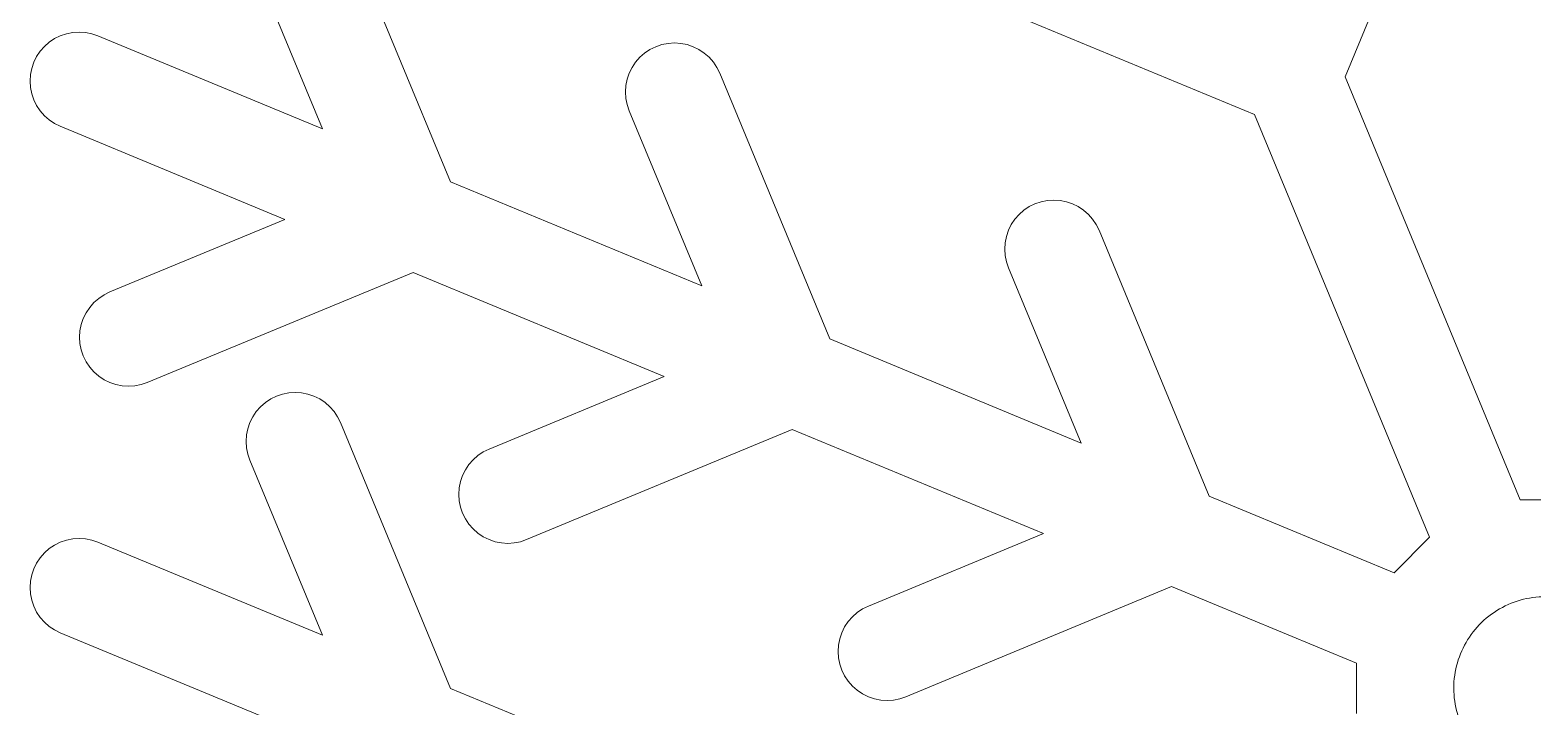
# Model space of a CAD drawing. Header units: centimetres. Extents: x -75 to 51, y -4 to 64.
# Drawn here: x -46.21 to -31.39, y 48.64 to 55.32 of the extents above; entities that cross this region are included whole.
import ezdxf

# ---------------------------------------------------------------- set-up
doc = ezdxf.new("R2010")
doc.units = ezdxf.units.CM
doc.header["$MEASUREMENT"] = 0
doc.layers.add('layer 1', color=7, linetype='Continuous')

msp = doc.modelspace()

# ---------------------------------------------------------------- linework, layer by layer
at = {"layer": 'layer 1', "color": 1, "lineweight": 20}
for points in [[(-33.24443, 54.85361), (-33.24443, 54.85361), (-31.27054, 59.61903), (-31.27054, 59.61903)], [(-42.06438, 53.81929), (-42.06438, 53.81929), (-43.14976, 56.43968), (-43.14976, 56.43968)], [(-38.90293, 56.45756), (-38.90293, 56.45756), (-34.13753, 54.48369), (-34.13753, 54.48369)], [(-44.04289, 56.06974), (-44.04289, 56.06974), (-43.32742, 54.34245), (-43.32742, 54.34245)], [(-45.85274, 55.28038), (-45.85274, 55.28038), (-45.91261, 55.26004), (-45.91261, 55.26004)], [(-45.79072, 55.29271), (-45.79072, 55.29271), (-45.85274, 55.28038), (-45.85274, 55.28038)], [(-45.72761, 55.29684), (-45.72761, 55.29684), (-45.79072, 55.29271), (-45.79072, 55.29271)], [(-45.66453, 55.29271), (-45.66453, 55.29271), (-45.72761, 55.29684), (-45.72761, 55.29684)], [(-45.60252, 55.28038), (-45.60252, 55.28038), (-45.66453, 55.29271), (-45.66453, 55.29271)], [(-45.54268, 55.26004), (-45.54268, 55.26004), (-45.60252, 55.28038), (-45.60252, 55.28038)], [(-46.06939, 55.15528), (-46.06939, 55.15528), (-46.11108, 55.10775), (-46.11108, 55.10775)], [(-46.02187, 55.19698), (-46.02187, 55.19698), (-46.06939, 55.15528), (-46.06939, 55.15528)], [(-45.96932, 55.23207), (-45.96932, 55.23207), (-46.02187, 55.19698), (-46.02187, 55.19698)], [(-45.91261, 55.26004), (-45.91261, 55.26004), (-45.96932, 55.23207), (-45.96932, 55.23207)], [(-43.32742, 54.34245), (-43.32742, 54.34245), (-45.54268, 55.26004), (-45.54268, 55.26004)], [(-40.0414, 55.15214), (-40.0414, 55.15214), (-40.09814, 55.12417), (-40.09814, 55.12417)], [(-39.98157, 55.17248), (-39.98157, 55.17248), (-40.0414, 55.15214), (-40.0414, 55.15214)], [(-39.91955, 55.1848), (-39.91955, 55.1848), (-39.98157, 55.17248), (-39.98157, 55.17248)], [(-39.85647, 55.18894), (-39.85647, 55.18894), (-39.91955, 55.1848), (-39.91955, 55.1848)], [(-39.79336, 55.1848), (-39.79336, 55.1848), (-39.85647, 55.18893), (-39.85647, 55.18893)], [(-39.73134, 55.17248), (-39.73134, 55.17248), (-39.79336, 55.1848), (-39.79336, 55.1848)], [(-39.6715, 55.15214), (-39.6715, 55.15214), (-39.73134, 55.17248), (-39.73134, 55.17248)], [(-39.61476, 55.12417), (-39.61476, 55.12417), (-39.6715, 55.15214), (-39.6715, 55.15214)], [(-46.1742, 54.99848), (-46.1742, 54.99848), (-46.1945, 54.93859), (-46.1945, 54.93859)], [(-46.14621, 55.05518), (-46.14621, 55.05518), (-46.1742, 54.99848), (-46.1742, 54.99848)], [(-46.11108, 55.10775), (-46.11108, 55.10775), (-46.14621, 55.05518), (-46.14621, 55.05518)], [(-40.23991, 54.99983), (-40.23991, 54.99983), (-40.27504, 54.94726), (-40.27504, 54.94726)], [(-40.19823, 55.04738), (-40.19823, 55.04738), (-40.23991, 54.99983), (-40.23991, 54.99983)], [(-40.1507, 55.08907), (-40.1507, 55.08907), (-40.19823, 55.04738), (-40.19823, 55.04738)], [(-40.09814, 55.12417), (-40.09814, 55.12417), (-40.1507, 55.08907), (-40.1507, 55.08907)], [(-39.5622, 55.08907), (-39.5622, 55.08907), (-39.61476, 55.12417), (-39.61476, 55.12417)], [(-39.51469, 55.04738), (-39.51469, 55.04738), (-39.5622, 55.08907), (-39.5622, 55.08907)], [(-39.47301, 54.99983), (-39.47301, 54.99983), (-39.51469, 55.04738), (-39.51469, 55.04738)], [(-39.43787, 54.94726), (-39.43787, 54.94726), (-39.47301, 54.99983), (-39.47301, 54.99983)], [(-46.20685, 54.87659), (-46.20685, 54.87659), (-46.21099, 54.81351), (-46.21099, 54.81351)], [(-46.1945, 54.93859), (-46.1945, 54.93859), (-46.20685, 54.87659), (-46.20685, 54.87659)], [(-40.30302, 54.89057), (-40.30302, 54.89057), (-40.32331, 54.8307), (-40.32331, 54.8307)], [(-40.27504, 54.94726), (-40.27504, 54.94726), (-40.30302, 54.89057), (-40.30302, 54.89057)], [(-39.40989, 54.89057), (-39.40989, 54.89057), (-39.43787, 54.94726), (-39.43787, 54.94726)], [(-38.32451, 52.27021), (-38.32451, 52.27021), (-39.40989, 54.89057), (-39.40989, 54.89057)], [(-31.51762, 50.68471), (-31.51762, 50.68471), (-33.24443, 54.85361), (-33.24443, 54.85361)], [(-46.21098, 54.81351), (-46.21098, 54.81351), (-46.20684, 54.75043), (-46.20684, 54.75043)], [(-46.20685, 54.75043), (-46.20685, 54.75043), (-46.1945, 54.6884), (-46.1945, 54.6884)], [(-46.1945, 54.6884), (-46.1945, 54.6884), (-46.1742, 54.62854), (-46.1742, 54.62854)], [(-40.33982, 54.70559), (-40.33982, 54.70559), (-40.33568, 54.64252), (-40.33568, 54.64252)], [(-40.33567, 54.76871), (-40.33567, 54.76871), (-40.33981, 54.70559), (-40.33981, 54.70559)], [(-40.32331, 54.8307), (-40.32331, 54.8307), (-40.33567, 54.76871), (-40.33567, 54.76871)], [(-46.1742, 54.62854), (-46.1742, 54.62854), (-46.14621, 54.57182), (-46.14621, 54.57182)], [(-46.14621, 54.57182), (-46.14621, 54.57182), (-46.11108, 54.51928), (-46.11108, 54.51928)], [(-40.33567, 54.64252), (-40.33567, 54.64252), (-40.32331, 54.58051), (-40.32331, 54.58051)], [(-40.32331, 54.58051), (-40.32331, 54.58051), (-40.30302, 54.52062), (-40.30302, 54.52062)], [(-46.11108, 54.51928), (-46.11108, 54.51928), (-46.06939, 54.47172), (-46.06939, 54.47172)], [(-46.06939, 54.47172), (-46.06939, 54.47172), (-46.02187, 54.43003), (-46.02187, 54.43003)], [(-46.02187, 54.43003), (-46.02187, 54.43003), (-45.96932, 54.39489), (-45.96932, 54.39489)], [(-45.96932, 54.39489), (-45.96932, 54.39489), (-45.91261, 54.36696), (-45.91261, 54.36696)], [(-40.30302, 54.52062), (-40.30302, 54.52062), (-39.58755, 52.79338), (-39.58755, 52.79338)], [(-34.13753, 54.48369), (-34.13753, 54.48369), (-32.41072, 50.31477), (-32.41072, 50.31477)], [(-45.91261, 54.36696), (-45.91261, 54.36696), (-43.69736, 53.44935), (-43.69736, 53.44935)], [(-39.58755, 52.79338), (-39.58755, 52.79338), (-42.06438, 53.81929), (-42.06438, 53.81929)], [(-36.41084, 53.53995), (-36.41084, 53.53995), (-36.45836, 53.49826), (-36.45836, 53.49826)], [(-36.35827, 53.57508), (-36.35827, 53.57508), (-36.41084, 53.53995), (-36.41084, 53.53995)], [(-36.30157, 53.60307), (-36.30157, 53.60307), (-36.35827, 53.57508), (-36.35827, 53.57508)], [(-36.2417, 53.62337), (-36.2417, 53.62337), (-36.30157, 53.60307), (-36.30157, 53.60307)], [(-36.17968, 53.63572), (-36.17968, 53.63572), (-36.2417, 53.62337), (-36.2417, 53.62337)], [(-36.1166, 53.63985), (-36.1166, 53.63985), (-36.17968, 53.63572), (-36.17968, 53.63572)], [(-36.0535, 53.63572), (-36.0535, 53.63572), (-36.1166, 53.63985), (-36.1166, 53.63985)], [(-35.99151, 53.62337), (-35.99151, 53.62337), (-36.0535, 53.63572), (-36.0535, 53.63572)], [(-35.93164, 53.60307), (-35.93164, 53.60307), (-35.99151, 53.62337), (-35.99151, 53.62337)], [(-35.87493, 53.57508), (-35.87493, 53.57508), (-35.93164, 53.60307), (-35.93164, 53.60307)], [(-35.82234, 53.53995), (-35.82234, 53.53995), (-35.87493, 53.57508), (-35.87493, 53.57508)], [(-35.77482, 53.49826), (-35.77482, 53.49826), (-35.82234, 53.53995), (-35.82234, 53.53995)], [(-43.69736, 53.44935), (-43.69736, 53.44935), (-45.42462, 52.73391), (-45.42462, 52.73391)], [(-36.53518, 53.39815), (-36.53518, 53.39815), (-36.56316, 53.34145), (-36.56316, 53.34145)], [(-36.50005, 53.45075), (-36.50005, 53.45075), (-36.53518, 53.39815), (-36.53518, 53.39815)], [(-36.45836, 53.49826), (-36.45836, 53.49826), (-36.50005, 53.45075), (-36.50005, 53.45075)], [(-35.73313, 53.45075), (-35.73313, 53.45075), (-35.77482, 53.49826), (-35.77482, 53.49826)], [(-35.698, 53.39815), (-35.698, 53.39815), (-35.73313, 53.45075), (-35.73313, 53.45075)], [(-35.67006, 53.34145), (-35.67006, 53.34145), (-35.698, 53.39815), (-35.698, 53.39815)], [(-36.59581, 53.21959), (-36.59581, 53.21959), (-36.59995, 53.15648), (-36.59995, 53.15648)], [(-36.58346, 53.28162), (-36.58346, 53.28162), (-36.59581, 53.21959), (-36.59581, 53.21959)], [(-36.56316, 53.34145), (-36.56316, 53.34145), (-36.58346, 53.28162), (-36.58346, 53.28162)], [(-34.58465, 50.72111), (-34.58465, 50.72111), (-35.67006, 53.34145), (-35.67006, 53.34145)], [(-36.59995, 53.15648), (-36.59995, 53.15648), (-36.59581, 53.0934), (-36.59581, 53.0934)], [(-36.59581, 53.0934), (-36.59581, 53.0934), (-36.58346, 53.03137), (-36.58346, 53.03137)], [(-45.05468, 51.84081), (-45.05468, 51.84081), (-42.43433, 52.92621), (-42.43433, 52.92621)], [(-42.43433, 52.92621), (-42.43433, 52.92621), (-39.95749, 51.90027), (-39.95749, 51.90027)], [(-36.58346, 53.03137), (-36.58346, 53.03137), (-36.56316, 52.97155), (-36.56316, 52.97155)], [(-36.56316, 52.97155), (-36.56316, 52.97155), (-35.84768, 51.24426), (-35.84768, 51.24426)], [(-45.58143, 52.62913), (-45.58143, 52.62913), (-45.62312, 52.5816), (-45.62312, 52.5816)], [(-45.53388, 52.6708), (-45.53388, 52.6708), (-45.58143, 52.62913), (-45.58143, 52.62913)], [(-45.48132, 52.70594), (-45.48132, 52.70594), (-45.53388, 52.6708), (-45.53388, 52.6708)], [(-45.42462, 52.73391), (-45.42462, 52.73391), (-45.48132, 52.70594), (-45.48132, 52.70594)], [(-45.6862, 52.47233), (-45.6862, 52.47233), (-45.70652, 52.41246), (-45.70652, 52.41246)], [(-45.65823, 52.52905), (-45.65823, 52.52905), (-45.6862, 52.47233), (-45.6862, 52.47233)], [(-45.62312, 52.5816), (-45.62312, 52.5816), (-45.65823, 52.52905), (-45.65823, 52.52905)], [(-45.71885, 52.35044), (-45.71885, 52.35044), (-45.72299, 52.28737), (-45.72299, 52.28737)], [(-45.70652, 52.41246), (-45.70652, 52.41246), (-45.71885, 52.35044), (-45.71885, 52.35044)], [(-45.72299, 52.28737), (-45.72299, 52.28737), (-45.71886, 52.22426), (-45.71886, 52.22426)], [(-45.71885, 52.22426), (-45.71885, 52.22426), (-45.70652, 52.16224), (-45.70652, 52.16224)], [(-35.84768, 51.24426), (-35.84768, 51.24426), (-38.32451, 52.27021), (-38.32451, 52.27021)], [(-45.70652, 52.16224), (-45.70652, 52.16224), (-45.6862, 52.10241), (-45.6862, 52.10241)], [(-45.6862, 52.10241), (-45.6862, 52.10241), (-45.65823, 52.0457), (-45.65823, 52.0457)], [(-45.65823, 52.0457), (-45.65823, 52.0457), (-45.62312, 51.99311), (-45.62312, 51.99311)], [(-45.62312, 51.99311), (-45.62312, 51.99311), (-45.58143, 51.94558), (-45.58143, 51.94558)], [(-45.58143, 51.94558), (-45.58143, 51.94558), (-45.53388, 51.90391), (-45.53388, 51.90391)], [(-45.53388, 51.90391), (-45.53388, 51.90391), (-45.48132, 51.86876), (-45.48132, 51.86876)], [(-45.48132, 51.86876), (-45.48132, 51.86876), (-45.42462, 51.84081), (-45.42462, 51.84081)], [(-39.95749, 51.90027), (-39.95749, 51.90027), (-41.68475, 51.1848), (-41.68475, 51.1848)], [(-45.42462, 51.84081), (-45.42462, 51.84081), (-45.36474, 51.82049), (-45.36474, 51.82049)], [(-45.36474, 51.82049), (-45.36474, 51.82049), (-45.30275, 51.80816), (-45.30275, 51.80816)], [(-45.30275, 51.80816), (-45.30275, 51.80816), (-45.23965, 51.80407), (-45.23965, 51.80407)], [(-45.23965, 51.80401), (-45.23965, 51.80401), (-45.17657, 51.8081), (-45.17657, 51.8081)], [(-45.17657, 51.80816), (-45.17657, 51.80816), (-45.11455, 51.82049), (-45.11455, 51.82049)], [(-45.11455, 51.82049), (-45.11455, 51.82049), (-45.05468, 51.84081), (-45.05468, 51.84081)], [(-43.72143, 51.72745), (-43.72143, 51.72745), (-43.78127, 51.70713), (-43.78127, 51.70713)], [(-43.65942, 51.73979), (-43.65942, 51.73979), (-43.72143, 51.72745), (-43.72143, 51.72745)], [(-43.59631, 51.74392), (-43.59631, 51.74392), (-43.65942, 51.73982), (-43.65942, 51.73982)], [(-43.53324, 51.73979), (-43.53324, 51.73979), (-43.59631, 51.74388), (-43.59631, 51.74388)], [(-43.47121, 51.72745), (-43.47121, 51.72745), (-43.53324, 51.73979), (-43.53324, 51.73979)], [(-43.41136, 51.70713), (-43.41136, 51.70713), (-43.47121, 51.72745), (-43.47121, 51.72745)], [(-43.9381, 51.60235), (-43.9381, 51.60235), (-43.97978, 51.55481), (-43.97978, 51.55481)], [(-43.89058, 51.64404), (-43.89058, 51.64404), (-43.9381, 51.60235), (-43.9381, 51.60235)], [(-43.83798, 51.67916), (-43.83798, 51.67916), (-43.89058, 51.64404), (-43.89058, 51.64404)], [(-43.78127, 51.70713), (-43.78127, 51.70713), (-43.83798, 51.67916), (-43.83798, 51.67916)], [(-43.35464, 51.67916), (-43.35464, 51.67916), (-43.41136, 51.70713), (-43.41136, 51.70713)], [(-43.30207, 51.64404), (-43.30207, 51.64404), (-43.35464, 51.67916), (-43.35464, 51.67916)], [(-43.25455, 51.60235), (-43.25455, 51.60235), (-43.30207, 51.64404), (-43.30207, 51.64404)], [(-43.21286, 51.55481), (-43.21286, 51.55481), (-43.25455, 51.60235), (-43.25455, 51.60235)], [(-44.04289, 51.44555), (-44.04289, 51.44555), (-44.06319, 51.38569), (-44.06319, 51.38569)], [(-44.01492, 51.50225), (-44.01492, 51.50225), (-44.04289, 51.44555), (-44.04289, 51.44555)], [(-43.97978, 51.55481), (-43.97978, 51.55481), (-44.01492, 51.50225), (-44.01492, 51.50225)], [(-43.17774, 51.50225), (-43.17774, 51.50225), (-43.21286, 51.55481), (-43.21286, 51.55481)], [(-43.14976, 51.44555), (-43.14976, 51.44555), (-43.17774, 51.50225), (-43.17774, 51.50225)], [(-42.06438, 48.82519), (-42.06438, 48.82519), (-43.14976, 51.44555), (-43.14976, 51.44555)], [(-44.07554, 51.32368), (-44.07554, 51.32368), (-44.07966, 51.26058), (-44.07966, 51.26058)], [(-44.06319, 51.38569), (-44.06319, 51.38569), (-44.07554, 51.32368), (-44.07554, 51.32368)], [(-41.31481, 50.2917), (-41.31481, 50.2917), (-38.69445, 51.3771), (-38.69445, 51.3771)], [(-38.69445, 51.3771), (-38.69445, 51.3771), (-36.21762, 50.35116), (-36.21762, 50.35116)], [(-44.07966, 51.26058), (-44.07966, 51.26058), (-44.07554, 51.19749), (-44.07554, 51.19749)], [(-44.07554, 51.19749), (-44.07554, 51.19749), (-44.06319, 51.13548), (-44.06319, 51.13548)], [(-44.06319, 51.13548), (-44.06319, 51.13548), (-44.04289, 51.07561), (-44.04289, 51.07561)], [(-41.74145, 51.15685), (-41.74145, 51.15685), (-41.79402, 51.12171), (-41.79402, 51.12171)], [(-41.68475, 51.1848), (-41.68475, 51.1848), (-41.74145, 51.15685), (-41.74145, 51.15685)], [(-44.04289, 51.07561), (-44.04289, 51.07561), (-43.32742, 49.34835), (-43.32742, 49.34835)], [(-41.91839, 50.97992), (-41.91839, 50.97992), (-41.94633, 50.92321), (-41.94633, 50.92321)], [(-41.88324, 51.0325), (-41.88324, 51.0325), (-41.91839, 50.97992), (-41.91839, 50.97992)], [(-41.84156, 51.08002), (-41.84156, 51.08002), (-41.88324, 51.0325), (-41.88324, 51.0325)], [(-41.79402, 51.12171), (-41.79402, 51.12171), (-41.84156, 51.08002), (-41.84156, 51.08002)], [(-41.96666, 50.86335), (-41.96666, 50.86335), (-41.97898, 50.80134), (-41.97898, 50.80134)], [(-41.94633, 50.92321), (-41.94633, 50.92321), (-41.96666, 50.86335), (-41.96666, 50.86335)], [(-41.97898, 50.80134), (-41.97898, 50.80134), (-41.98312, 50.73825), (-41.98312, 50.73825)], [(-41.98312, 50.73825), (-41.98312, 50.73825), (-41.97899, 50.67518), (-41.97899, 50.67518)], [(-32.76014, 49.96536), (-32.76014, 49.96536), (-34.58465, 50.72111), (-34.58465, 50.72111)], [(-31.02347, 50.68471), (-31.02347, 50.68471), (-31.51762, 50.68471), (-31.51762, 50.68471)], [(-41.97898, 50.67518), (-41.97898, 50.67518), (-41.96666, 50.61317), (-41.96666, 50.61317)], [(-41.96666, 50.61317), (-41.96666, 50.61317), (-41.94633, 50.55328), (-41.94633, 50.55328)], [(-41.94633, 50.55328), (-41.94633, 50.55328), (-41.91839, 50.49658), (-41.91839, 50.49658)], [(-41.91839, 50.49658), (-41.91839, 50.49658), (-41.88324, 50.44401), (-41.88324, 50.44401)], [(-41.88324, 50.44401), (-41.88324, 50.44401), (-41.84156, 50.39648), (-41.84156, 50.39648)], [(-41.84156, 50.39648), (-41.84156, 50.39648), (-41.79402, 50.35479), (-41.79402, 50.35479)], [(-45.91261, 50.26592), (-45.91261, 50.26592), (-45.96932, 50.23797), (-45.96932, 50.23797)], [(-45.85274, 50.28626), (-45.85274, 50.28626), (-45.91261, 50.26592), (-45.91261, 50.26592)], [(-45.79072, 50.29858), (-45.79072, 50.29858), (-45.85274, 50.28626), (-45.85274, 50.28626)], [(-45.72761, 50.30272), (-45.72761, 50.30272), (-45.79072, 50.29856), (-45.79072, 50.29856)], [(-45.66453, 50.29858), (-45.66453, 50.29858), (-45.72761, 50.30276), (-45.72761, 50.30276)], [(-45.60252, 50.28626), (-45.60252, 50.28626), (-45.66453, 50.29858), (-45.66453, 50.29858)], [(-45.54268, 50.26592), (-45.54268, 50.26592), (-45.60252, 50.28626), (-45.60252, 50.28626)], [(-43.32742, 49.34835), (-43.32742, 49.34835), (-45.54268, 50.26592), (-45.54268, 50.26592)], [(-41.79402, 50.35479), (-41.79402, 50.35479), (-41.74145, 50.31967), (-41.74145, 50.31967)], [(-41.74145, 50.31967), (-41.74145, 50.31967), (-41.68475, 50.2917), (-41.68475, 50.2917)], [(-41.68475, 50.2917), (-41.68475, 50.2917), (-41.62487, 50.27138), (-41.62487, 50.27138)], [(-41.62487, 50.27138), (-41.62487, 50.27138), (-41.56289, 50.25904), (-41.56289, 50.25904)], [(-41.56289, 50.25904), (-41.56289, 50.25904), (-41.49977, 50.25488), (-41.49977, 50.25488)], [(-41.49977, 50.25491), (-41.49977, 50.25491), (-41.4367, 50.2591), (-41.4367, 50.2591)], [(-41.4367, 50.25904), (-41.4367, 50.25904), (-41.37468, 50.27138), (-41.37468, 50.27138)], [(-41.37468, 50.27138), (-41.37468, 50.27138), (-41.31481, 50.2917), (-41.31481, 50.2917)], [(-36.21762, 50.35116), (-36.21762, 50.35116), (-37.94488, 49.63571), (-37.94488, 49.63571)], [(-32.41072, 50.31477), (-32.41072, 50.31477), (-32.76014, 49.96536), (-32.76014, 49.96536)], [(-46.11108, 50.11362), (-46.11108, 50.11362), (-46.14621, 50.06105), (-46.14621, 50.06105)], [(-46.06939, 50.16116), (-46.06939, 50.16116), (-46.11108, 50.11362), (-46.11108, 50.11362)], [(-46.02187, 50.20284), (-46.02187, 50.20284), (-46.06939, 50.16116), (-46.06939, 50.16116)], [(-45.96932, 50.23797), (-45.96932, 50.23797), (-46.02187, 50.20284), (-46.02187, 50.20284)], [(-46.1945, 49.94447), (-46.1945, 49.94447), (-46.20685, 49.88247), (-46.20685, 49.88247)], [(-46.1742, 50.00434), (-46.1742, 50.00434), (-46.1945, 49.94447), (-46.1945, 49.94447)], [(-46.14621, 50.06105), (-46.14621, 50.06105), (-46.1742, 50.00434), (-46.1742, 50.00434)], [(-46.20685, 49.88247), (-46.20685, 49.88247), (-46.21099, 49.81939), (-46.21099, 49.81939)], [(-46.21098, 49.81939), (-46.21098, 49.81939), (-46.20684, 49.75629), (-46.20684, 49.75629)], [(-37.57494, 48.7426), (-37.57494, 48.7426), (-34.95458, 49.828), (-34.95458, 49.828)], [(-34.95458, 49.828), (-34.95458, 49.828), (-33.13007, 49.07226), (-33.13007, 49.07226)], [(-46.20685, 49.75629), (-46.20685, 49.75629), (-46.1945, 49.69427), (-46.1945, 49.69427)], [(-46.1945, 49.69427), (-46.1945, 49.69427), (-46.1742, 49.63442), (-46.1742, 49.63442)], [(-46.1742, 49.63442), (-46.1742, 49.63442), (-46.14621, 49.5777), (-46.14621, 49.5777)], [(-46.14621, 49.5777), (-46.14621, 49.5777), (-46.11108, 49.52513), (-46.11108, 49.52513)], [(-46.11108, 49.52513), (-46.11108, 49.52513), (-46.06939, 49.4776), (-46.06939, 49.4776)], [(-38.10169, 49.53093), (-38.10169, 49.53093), (-38.14338, 49.48338), (-38.14338, 49.48338)], [(-38.05418, 49.57261), (-38.05418, 49.57261), (-38.10169, 49.53093), (-38.10169, 49.53093)], [(-38.00158, 49.60774), (-38.00158, 49.60774), (-38.05418, 49.57261), (-38.05418, 49.57261)], [(-37.94488, 49.63571), (-37.94488, 49.63571), (-38.00158, 49.60774), (-38.00158, 49.60774)], [(-46.06939, 49.4776), (-46.06939, 49.4776), (-46.02187, 49.43591), (-46.02187, 49.43591)], [(-46.02187, 49.43591), (-46.02187, 49.43591), (-45.96932, 49.40079), (-45.96932, 49.40079)], [(-45.96932, 49.40079), (-45.96932, 49.40079), (-45.91261, 49.37281), (-45.91261, 49.37281)], [(-45.91261, 49.37281), (-45.91261, 49.37281), (-43.69736, 48.45525), (-43.69736, 48.45525)], [(-38.20646, 49.37413), (-38.20646, 49.37413), (-38.22679, 49.31426), (-38.22679, 49.31426)], [(-38.17852, 49.43082), (-38.17852, 49.43082), (-38.20646, 49.37413), (-38.20646, 49.37413)], [(-38.14338, 49.48338), (-38.14338, 49.48338), (-38.17852, 49.43082), (-38.17852, 49.43082)], [(-38.23911, 49.25225), (-38.23911, 49.25225), (-38.24326, 49.18916), (-38.24326, 49.18916)], [(-38.22679, 49.31426), (-38.22679, 49.31426), (-38.23911, 49.25225), (-38.23911, 49.25225)], [(-38.24326, 49.18916), (-38.24326, 49.18916), (-38.23911, 49.12606), (-38.23911, 49.12606)], [(-38.23911, 49.12606), (-38.23911, 49.12606), (-38.22679, 49.06405), (-38.22679, 49.06405)], [(-38.22679, 49.06405), (-38.22679, 49.06405), (-38.20646, 49.00419), (-38.20646, 49.00419)], [(-33.13007, 49.07226), (-33.13007, 49.07226), (-33.13007, 48.5781), (-33.13007, 48.5781)], [(-38.20646, 49.00419), (-38.20646, 49.00419), (-38.17852, 48.94749), (-38.17852, 48.94749)], [(-38.17852, 48.94749), (-38.17852, 48.94749), (-38.14338, 48.89492), (-38.14338, 48.89492)], [(-37.29898, 46.8513), (-37.29898, 46.8513), (-42.06438, 48.82519), (-42.06438, 48.82519)], [(-38.14338, 48.89492), (-38.14338, 48.89492), (-38.10169, 48.84737), (-38.10169, 48.84737)], [(-38.10169, 48.84737), (-38.10169, 48.84737), (-38.05418, 48.8057), (-38.05418, 48.8057)], [(-38.05418, 48.8057), (-38.05418, 48.8057), (-38.00158, 48.77058), (-38.00158, 48.77058)], [(-38.00158, 48.77058), (-38.00158, 48.77058), (-37.94488, 48.7426), (-37.94488, 48.7426)], [(-37.94488, 48.7426), (-37.94488, 48.7426), (-37.88504, 48.72229), (-37.88504, 48.72229)], [(-37.88504, 48.72229), (-37.88504, 48.72229), (-37.82301, 48.70995), (-37.82301, 48.70995)], [(-37.82301, 48.70995), (-37.82301, 48.70995), (-37.75991, 48.70577), (-37.75991, 48.70577)], [(-37.75991, 48.70582), (-37.75991, 48.70582), (-37.69683, 48.70998), (-37.69683, 48.70998)], [(-37.69683, 48.70995), (-37.69683, 48.70995), (-37.63481, 48.72229), (-37.63481, 48.72229)], [(-37.63481, 48.72229), (-37.63481, 48.72229), (-37.57494, 48.7426), (-37.57494, 48.7426)]]:
    msp.add_open_spline(points, degree=3, dxfattribs=at)
for points in [[(-30.81771, 49.60845), (-30.81771, 49.60845), (-30.84587, 49.62403), (-30.84587, 49.62403), (-30.84587, 49.62403), (-30.84587, 49.62403), (-30.87443, 49.63854), (-30.87443, 49.63854), (-30.87443, 49.63854), (-30.87443, 49.63854), (-30.90335, 49.65198), (-30.90335, 49.65198), (-30.90335, 49.65198), (-30.90335, 49.65198), (-30.93261, 49.66434), (-30.93261, 49.66434), (-30.93261, 49.66434), (-30.93261, 49.66434), (-30.96221, 49.67564), (-30.96221, 49.67564), (-30.96221, 49.67564), (-30.96221, 49.67564), (-30.99208, 49.68586), (-30.99208, 49.68586), (-30.99208, 49.68586), (-30.99208, 49.68586), (-31.02223, 49.69501), (-31.02223, 49.69501), (-31.02223, 49.69501), (-31.02223, 49.69501), (-31.05259, 49.70305), (-31.05259, 49.70305), (-31.05259, 49.70305), (-31.05259, 49.70305), (-31.08317, 49.71002), (-31.08317, 49.71002), (-31.08317, 49.71002), (-31.08317, 49.71002), (-31.11391, 49.71593), (-31.11391, 49.71593), (-31.11391, 49.71593), (-31.11391, 49.71593), (-31.1448, 49.72077), (-31.1448, 49.72077), (-31.1448, 49.72077), (-31.1448, 49.72077), (-31.1758, 49.72454), (-31.1758, 49.72454), (-31.1758, 49.72454), (-31.1758, 49.72454), (-31.20688, 49.7273), (-31.20688, 49.7273), (-31.20688, 49.7273), (-31.20688, 49.7273), (-31.23803, 49.72883), (-31.23803, 49.72883), (-31.23803, 49.72883), (-31.23803, 49.72883), (-31.2692, 49.72941), (-31.2692, 49.72941), (-31.2692, 49.72941), (-31.2692, 49.72941), (-31.30037, 49.72883), (-31.30037, 49.72883), (-31.30037, 49.72883), (-31.30037, 49.72883), (-31.33151, 49.7273), (-31.33151, 49.7273), (-31.33151, 49.7273), (-31.33151, 49.7273), (-31.3626, 49.72454), (-31.3626, 49.72454), (-31.3626, 49.72454), (-31.3626, 49.72454), (-31.3936, 49.72077), (-31.3936, 49.72077), (-31.3936, 49.72077), (-31.3936, 49.72077), (-31.42448, 49.71593), (-31.42448, 49.71593), (-31.42448, 49.71593), (-31.42448, 49.71593), (-31.45522, 49.71002), (-31.45522, 49.71002), (-31.45522, 49.71002), (-31.45522, 49.71002), (-31.4858, 49.70305), (-31.4858, 49.70305), (-31.4858, 49.70305), (-31.4858, 49.70305), (-31.51616, 49.69501), (-31.51616, 49.69501), (-31.51616, 49.69501), (-31.51616, 49.69501), (-31.54631, 49.68586), (-31.54631, 49.68586), (-31.54631, 49.68586), (-31.54631, 49.68586), (-31.57618, 49.67564), (-31.57618, 49.67564), (-31.57618, 49.67564), (-31.57618, 49.67564), (-31.60578, 49.66434), (-31.60578, 49.66434), (-31.60578, 49.66434), (-31.60578, 49.66434), (-31.63504, 49.65198), (-31.63504, 49.65198), (-31.63504, 49.65198), (-31.63504, 49.65198), (-31.66396, 49.63854), (-31.66396, 49.63854), (-31.66396, 49.63854), (-31.66396, 49.63854), (-31.69251, 49.62403), (-31.69251, 49.62403), (-31.69251, 49.62403), (-31.69251, 49.62403), (-31.72067, 49.60845), (-31.72067, 49.60845)], [(-31.72064, 49.60845), (-31.72064, 49.60845), (-31.74822, 49.59186), (-31.74822, 49.59186), (-31.74822, 49.59186), (-31.74822, 49.59186), (-31.77506, 49.57438), (-31.77506, 49.57438), (-31.77506, 49.57438), (-31.77506, 49.57438), (-31.80117, 49.55605), (-31.80117, 49.55605), (-31.80117, 49.55605), (-31.80117, 49.55605), (-31.82651, 49.53689), (-31.82651, 49.53689), (-31.82651, 49.53689), (-31.82651, 49.53689), (-31.85109, 49.5169), (-31.85109, 49.5169), (-31.85109, 49.5169), (-31.85109, 49.5169), (-31.87487, 49.49612), (-31.87487, 49.49612), (-31.87487, 49.49612), (-31.87487, 49.49612), (-31.89786, 49.4746), (-31.89786, 49.4746), (-31.89786, 49.4746), (-31.89786, 49.4746), (-31.92002, 49.45232), (-31.92002, 49.45232), (-31.92002, 49.45232), (-31.92002, 49.45232), (-31.94135, 49.42933), (-31.94135, 49.42933), (-31.94135, 49.42933), (-31.94135, 49.42933), (-31.96186, 49.40567), (-31.96186, 49.40567), (-31.96186, 49.40567), (-31.96186, 49.40567), (-31.98148, 49.38134), (-31.98148, 49.38134), (-31.98148, 49.38134), (-31.98148, 49.38134), (-32.00024, 49.35636), (-32.00024, 49.35636), (-32.00024, 49.35636), (-32.00024, 49.35636), (-32.01812, 49.33077), (-32.01812, 49.33077), (-32.01812, 49.33077), (-32.01812, 49.33077), (-32.03508, 49.3046), (-32.03508, 49.3046), (-32.03508, 49.3046), (-32.03508, 49.3046), (-32.05115, 49.27788), (-32.05115, 49.27788), (-32.05115, 49.27788), (-32.05115, 49.27788), (-32.06627, 49.25061), (-32.06627, 49.25061), (-32.06627, 49.25061), (-32.06627, 49.25061), (-32.08044, 49.22282), (-32.08044, 49.22282), (-32.08044, 49.22282), (-32.08044, 49.22282), (-32.09367, 49.19454), (-32.09367, 49.19454), (-32.09367, 49.19454), (-32.09367, 49.19454), (-32.10591, 49.1658), (-32.10591, 49.1658), (-32.10591, 49.1658), (-32.10591, 49.1658), (-32.11717, 49.13663), (-32.11717, 49.13663), (-32.11717, 49.13663), (-32.11717, 49.13663), (-32.12743, 49.10706), (-32.12743, 49.10706), (-32.12743, 49.10706), (-32.12743, 49.10706), (-32.13667, 49.07709), (-32.13667, 49.07709), (-32.13667, 49.07709), (-32.13667, 49.07709), (-32.14488, 49.04676), (-32.14488, 49.04676), (-32.14488, 49.04676), (-32.14488, 49.04676), (-32.15204, 49.01609), (-32.15204, 49.01609), (-32.15204, 49.01609), (-32.15204, 49.01609), (-32.15813, 48.98511), (-32.15813, 48.98511), (-32.15813, 48.98511), (-32.15813, 48.98511), (-32.16315, 48.95384), (-32.16315, 48.95384), (-32.16315, 48.95384), (-32.16315, 48.95384), (-32.16706, 48.9223), (-32.16706, 48.9223), (-32.16706, 48.9223), (-32.16706, 48.9223), (-32.16982, 48.89053), (-32.16982, 48.89053), (-32.16982, 48.89053), (-32.16982, 48.89053), (-32.17166, 48.85854), (-32.17166, 48.85854), (-32.17166, 48.85854), (-32.17166, 48.85854), (-32.17224, 48.82637), (-32.17224, 48.82637)], [(-32.1721, 48.8265), (-32.1721, 48.8265), (-32.17152, 48.79433), (-32.17152, 48.79433), (-32.17152, 48.79433), (-32.17152, 48.79433), (-32.16968, 48.76234), (-32.16968, 48.76234), (-32.16968, 48.76234), (-32.16968, 48.76234), (-32.16692, 48.73057), (-32.16692, 48.73057), (-32.16692, 48.73057), (-32.16692, 48.73057), (-32.16301, 48.69904), (-32.16301, 48.69904), (-32.16301, 48.69904), (-32.16301, 48.69904), (-32.15799, 48.66777), (-32.15799, 48.66777), (-32.15799, 48.66777), (-32.15799, 48.66777), (-32.1519, 48.63679), (-32.1519, 48.63679), (-32.1519, 48.63679), (-32.1519, 48.63679), (-32.14474, 48.60612), (-32.14474, 48.60612), (-32.14474, 48.60612), (-32.14474, 48.60612), (-32.13654, 48.57579), (-32.13654, 48.57579), (-32.13654, 48.57579), (-32.13654, 48.57579), (-32.1273, 48.54582), (-32.1273, 48.54582), (-32.1273, 48.54582), (-32.1273, 48.54582), (-32.11704, 48.51626), (-32.11704, 48.51626), (-32.11704, 48.51626), (-32.11704, 48.51626), (-32.10578, 48.48709), (-32.10578, 48.48709), (-32.10578, 48.48709), (-32.10578, 48.48709), (-32.09354, 48.45835), (-32.09354, 48.45835), (-32.09354, 48.45835), (-32.09354, 48.45835), (-32.08032, 48.43007), (-32.08032, 48.43007), (-32.08032, 48.43007), (-32.08032, 48.43007), (-32.06615, 48.40228), (-32.06615, 48.40228), (-32.06615, 48.40228), (-32.06615, 48.40228), (-32.05103, 48.37501), (-32.05103, 48.37501), (-32.05103, 48.37501), (-32.05103, 48.37501), (-32.03496, 48.34829), (-32.03496, 48.34829), (-32.03496, 48.34829), (-32.03496, 48.34829), (-32.018, 48.32212), (-32.018, 48.32212), (-32.018, 48.32212), (-32.018, 48.32212), (-32.00013, 48.29653), (-32.00013, 48.29653), (-32.00013, 48.29653), (-32.00013, 48.29653), (-31.98137, 48.27155), (-31.98137, 48.27155), (-31.98137, 48.27155), (-31.98137, 48.27155), (-31.96175, 48.24722), (-31.96175, 48.24722), (-31.96175, 48.24722), (-31.96175, 48.24722), (-31.94124, 48.22356), (-31.94124, 48.22356), (-31.94124, 48.22356), (-31.94124, 48.22356), (-31.91991, 48.20057), (-31.91991, 48.20057), (-31.91991, 48.20057), (-31.91991, 48.20057), (-31.89775, 48.17832), (-31.89775, 48.17832), (-31.89775, 48.17832), (-31.89775, 48.17832), (-31.87476, 48.1568), (-31.87476, 48.1568), (-31.87476, 48.1568), (-31.87476, 48.1568), (-31.85097, 48.13602), (-31.85097, 48.13602), (-31.85097, 48.13602), (-31.85097, 48.13602), (-31.82639, 48.11603), (-31.82639, 48.11603), (-31.82639, 48.11603), (-31.82639, 48.11603), (-31.80105, 48.09687), (-31.80105, 48.09687), (-31.80105, 48.09687), (-31.80105, 48.09687), (-31.77494, 48.07854), (-31.77494, 48.07854), (-31.77494, 48.07854), (-31.77494, 48.07854), (-31.7481, 48.06106), (-31.7481, 48.06106), (-31.7481, 48.06106), (-31.7481, 48.06106), (-31.72052, 48.04447), (-31.72052, 48.04447)]]:
    msp.add_open_spline(points, degree=3, knots=[0, 0, 0, 0, 0.03225806, 0.03225806, 0.03225806, 0.03225806, 0.06451613, 0.06451613, 0.06451613, 0.06451613, 0.09677419, 0.09677419, 0.09677419, 0.09677419, 0.12903226, 0.12903226, 0.12903226, 0.12903226, 0.16129032, 0.16129032, 0.16129032, 0.16129032, 0.19354839, 0.19354839, 0.19354839, 0.19354839, 0.22580645, 0.22580645, 0.22580645, 0.22580645, 0.25806452, 0.25806452, 0.25806452, 0.25806452, 0.29032258, 0.29032258, 0.29032258, 0.29032258, 0.32258065, 0.32258065, 0.32258065, 0.32258065, 0.35483871, 0.35483871, 0.35483871, 0.35483871, 0.38709677, 0.38709677, 0.38709677, 0.38709677, 0.41935484, 0.41935484, 0.41935484, 0.41935484, 0.4516129, 0.4516129, 0.4516129, 0.4516129, 0.48387097, 0.48387097, 0.48387097, 0.48387097, 0.51612903, 0.51612903, 0.51612903, 0.51612903, 0.5483871, 0.5483871, 0.5483871, 0.5483871, 0.58064516, 0.58064516, 0.58064516, 0.58064516, 0.61290323, 0.61290323, 0.61290323, 0.61290323, 0.64516129, 0.64516129, 0.64516129, 0.64516129, 0.67741935, 0.67741935, 0.67741935, 0.67741935, 0.70967742, 0.70967742, 0.70967742, 0.70967742, 0.74193548, 0.74193548, 0.74193548, 0.74193548, 0.77419355, 0.77419355, 0.77419355, 0.77419355, 0.80645161, 0.80645161, 0.80645161, 0.80645161, 0.83870968, 0.83870968, 0.83870968, 0.83870968, 0.87096774, 0.87096774, 0.87096774, 0.87096774, 0.90322581, 0.90322581, 0.90322581, 0.90322581, 0.93548387, 0.93548387, 0.93548387, 0.93548387, 1, 1, 1, 1], dxfattribs=at)

doc.saveas('drawing.dxf')
